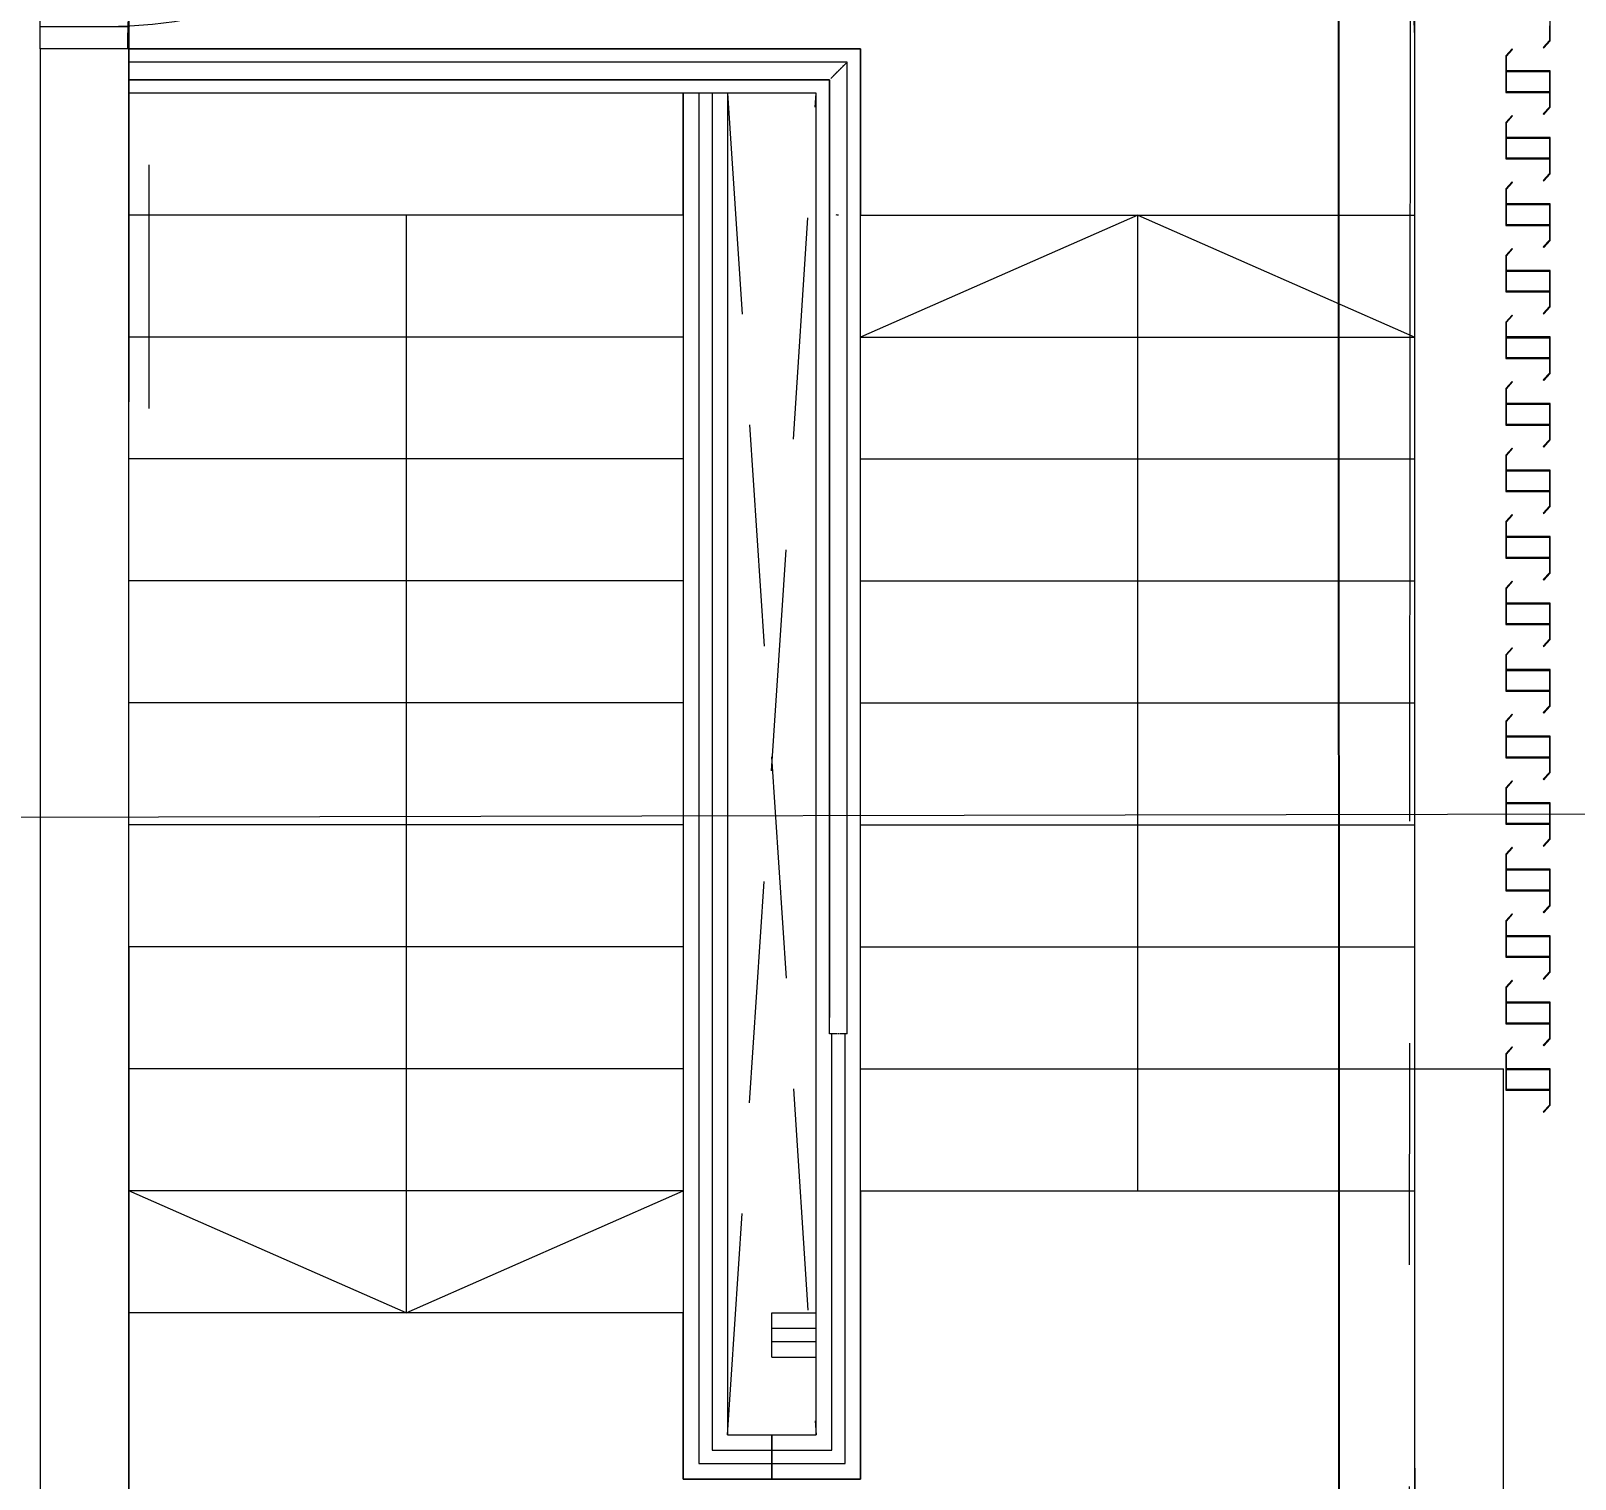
# Model space of a CAD drawing. Header units: millimetres. Extents: x -47219 to 440296, y -79832 to 7189.
# Drawn here: x 53303 to 56785, y -19075 to -15810 of the extents above; entities that cross this region are included whole.
import ezdxf

# ---------------------------------------------------------------- set-up
doc = ezdxf.new("R2010")
doc.units = ezdxf.units.MM
for name, pattern in [('BLK_2 - 3RD STOREY  LOWER ROOF PLAN-archi clean_25 SEPT 2024$0$IDA - Grid Line', [3500, 2000, -500, 500, -500]), ('BLK_2 - 3RD STOREY  LOWER ROOF PLAN-archi clean_25 SEPT 2024$0$IDA - Hidden 2-1', [750, 500, -250]), ('BLK_2 - 3RD STOREY  LOWER ROOF PLAN-archi clean_25 SEPT 2024$0$IDA_Stair Clear', [675, 400, -137.5, 0, -137.5])]:
    doc.linetypes.add(name, pattern=pattern)
doc.layers.get('Defpoints').update_dxf_attribs({"color": 8, "lineweight": 9})
for name, color, linetype, lineweight in [('BLK_2 - 3RD STOREY  LOWER ROOF PLAN-archi clean_25 SEPT 2024$0$A-_DETA----_ED-2', 8, 'BLK_2 - 3RD STOREY  LOWER ROOF PLAN-archi clean_25 SEPT 2024$0$IDA_Stair Clear', 9), ('BLK_2 - 3RD STOREY  LOWER ROOF PLAN-archi clean_25 SEPT 2024$0$A-_DETA----_ED-3', 8, 'BLK_2 - 3RD STOREY  LOWER ROOF PLAN-archi clean_25 SEPT 2024$0$IDA - Hidden 2-1', 9), ('BLK_2 - 3RD STOREY  LOWER ROOF PLAN-archi clean_25 SEPT 2024$0$A-_DOOR----_E-1', 8, 'Continuous', 9), ('BLK_2 - 3RD STOREY  LOWER ROOF PLAN-archi clean_25 SEPT 2024$0$A-_GENM----_M', 8, 'Continuous', 9), ('BLK_2 - 3RD STOREY  LOWER ROOF PLAN-archi clean_25 SEPT 2024$0$A-_HANR----_E3', 8, 'Continuous', 9), ('BLK_2 - 3RD STOREY  LOWER ROOF PLAN-archi clean_25 SEPT 2024$0$A-_HANR----_E6', 8, 'Continuous', 9), ('BLK_2 - 3RD STOREY  LOWER ROOF PLAN-archi clean_25 SEPT 2024$0$A-_WALL----_E', 8, 'Continuous', 9), ('BLK_2 - 3RD STOREY  LOWER ROOF PLAN-archi clean_25 SEPT 2024$0$S-_ANOTGRID_E-1', 8, 'BLK_2 - 3RD STOREY  LOWER ROOF PLAN-archi clean_25 SEPT 2024$0$IDA - Grid Line', 9), ('M-_SPRKPIEX_E-', 1, 'Continuous', 30)]:
    doc.layers.add(name, color=color, linetype=linetype, lineweight=lineweight)
for name, color, linetype in [('DIM', 8, 'Continuous'), ('M-_DRYRISER_E-', 6, 'Continuous'), ('ZONE NUMBER', 154, 'Continuous')]:
    doc.layers.add(name, color=color, linetype=linetype)
doc.styles.get("Standard").update_dxf_attribs({"font": 'arial.ttf'})
doc.dimstyles.new('DIM 150', dxfattribs={"dimscale": 1500, "dimtxt": 0.18, "dimasz": 0.18, "dimexe": 0.18, "dimexo": 0.0625, "dimgap": 0.09, "dimtad": 0, "dimtih": 1, "dimtoh": 1, "dimdec": 0, "dimzin": 0, "dimdsep": 46, "dimtxsty": 'Standard', "dimblk": 'OBLIQUE', "dimcen": 0.09, "dimadec": 0, "dimazin": 0, "dimtfac": 1, "dimtdec": 0, "dimtofl": 0, "dimtmove": 0, "dimatfit": 3, "dimfxl": 1, "dimtolj": 1, "dimtzin": 0, "dimarcsym": 0})
doc.dimstyles.new('DIM 200', dxfattribs={"dimscale": 2000, "dimtxt": 0.18, "dimasz": 0.18, "dimexe": 0.18, "dimexo": 0.0625, "dimgap": 0.09, "dimtad": 0, "dimtih": 1, "dimtoh": 1, "dimdec": 0, "dimzin": 0, "dimdsep": 46, "dimtxsty": 'Standard', "dimblk": 'OBLIQUE', "dimcen": 0.09, "dimadec": 0, "dimazin": 0, "dimtfac": 1, "dimtdec": 0, "dimtofl": 0, "dimtmove": 0, "dimatfit": 3, "dimfxl": 1, "dimtolj": 1, "dimtzin": 0, "dimarcsym": 0})

# ---------------------------------------------------------------- blocks, each defined once
blk = doc.blocks.new('_Oblique')
at = {"color": 0, "linetype": 'ByBlock', "lineweight": -2}
blk.add_line((-0.5, -0.5), (0.5, 0.5), dxfattribs=at)
blk = doc.blocks.new('*D125')
at = {"layer": 'Defpoints', "color": 0, "transparency": 16777216}
for p in [(61981.9, -17604.2), (63149.7, -17604.2), (56324, -22134.7)]:
    blk.add_point(p, dxfattribs=at)
at = {"layer": 'DIM', "color": 0, "lineweight": -2, "transparency": 16777216}
for p, q in [((63056, -17604.2), (61711.9, -17604.2)), ((61981.9, -17604.2), (61981.9, -19596.5)), ((61981.9, -22134.7), (61981.9, -20142.4)), ((56417.8, -22134.7), (62251.9, -22134.7))]:
    blk.add_line(p, q, dxfattribs=at)
at = {"layer": 'DIM', "color": 0, "lineweight": -2, "transparency": 16777216, "xscale": 270, "yscale": 270, "zscale": 270}
for p, rotation in [((61981.9, -17604.2), 90), ((61981.9, -22134.7), 270)]:
    blk.add_blockref('_Oblique', p, dxfattribs=dict(at, rotation=rotation))
at = {"layer": 'DIM', "color": 0, "transparency": 16777216, "insert": (61981.9, -19869.4), "char_height": 270, "attachment_point": 5}
blk.add_mtext('\\A1;4530', dxfattribs=at)
blk = doc.blocks.new('BLK_2 - 3RD STOREY  LOWER ROOF PLAN-archi clean_25 SEPT 2024$0$IDA - F - Single - Swing - VP - 1100L X 2200H - B2-FMD01 - 1HR-3675333-BLK 2 LOWER ROOF PLAN')
at = {"layer": 'BLK_2 - 3RD STOREY  LOWER ROOF PLAN-archi clean_25 SEPT 2024$0$A-_DOOR----_E-1'}
for p, q in [((-550, 100), (-500, 100)), ((-550, -100), (-550, 100)), ((-500, 100), (-500, -100)), ((500, 100), (550, 100)), ((500, -100), (500, 100)), ((550, 100), (550, -100)), ((450, -50.8), (500, -50.8)), ((450, -1050.8), (450, -50.8)), ((500, -50.8), (500, -1050.8)), ((-500, -100), (-550, -100)), ((550, -100), (500, -100)), ((450, -750.8), (500, -750.8)), ((450, -775.8), (500, -775.8)), ((475, -875.8), (475, -775.8)), ((450, -875.8), (500, -875.8)), ((450, -900.8), (500, -900.8)), ((500, -1050.8), (450, -1050.8))]:
    blk.add_line(p, q, dxfattribs=at)
blk.add_arc((500, -50.8), 1000, 180, 270, dxfattribs=at)
blk = doc.blocks.new('BLK_2 - 3RD STOREY  LOWER ROOF PLAN-archi clean_25 SEPT 2024$0$Railing - Railing-3066434-BLK 2 LOWER ROOF PLAN')
at = {"layer": 'BLK_2 - 3RD STOREY  LOWER ROOF PLAN-archi clean_25 SEPT 2024$0$A-_HANR----_E3'}
for p, q in [((12820.7, -15849.7), (12420.7, -15849.7)), ((12820.7, -16224.7), (12820.7, -15849.7)), ((12420.7, -15949.7), (12420.7, -18699.7)), ((12455.7, -15949.7), (12455.7, -18699.7)), ((12455.7, -15949.7), (12455.7, -18699.7)), ((12485.7, -15949.7), (12485.7, -18699.7)), ((12485.7, -15949.7), (12485.7, -18699.7)), ((12520.7, -15949.7), (12520.7, -18699.7)), ((12718.2, -15949.7), (12520.7, -15949.7)), ((12720.7, -16224.7), (12720.7, -15949.7)), ((12720.7, -18699.7), (12720.7, -16224.7)), ((12820.7, -18699.7), (12820.7, -16224.7)), ((12420.7, -18699.7), (12420.7, -19074.7)), ((12455.7, -18699.7), (12455.7, -19039.7)), ((12455.7, -18699.7), (12455.7, -19039.7)), ((12485.7, -18699.7), (12485.7, -19009.7)), ((12485.7, -18699.7), (12485.7, -19009.7)), ((12520.7, -18699.7), (12520.7, -18974.7)), ((12620.7, -18699.7), (12720.7, -18699.7)), ((12620.7, -18799.7), (12620.7, -18699.7)), ((12820.7, -18799.7), (12820.7, -18699.7)), ((12620.7, -18734.7), (12718.2, -18734.7)), ((12620.7, -18764.7), (12620.7, -18734.7)), ((12620.7, -18734.7), (12718.2, -18734.7)), ((12620.7, -18764.7), (12620.7, -18734.7)), ((12620.7, -18764.7), (12718.2, -18764.7)), ((12620.7, -18764.7), (12718.2, -18764.7)), ((12620.7, -18799.7), (12718.2, -18799.7)), ((12520.7, -18974.7), (12620.7, -18974.7)), ((12620.7, -18974.7), (12620.7, -19074.7)), ((12485.7, -19009.7), (12620.7, -19009.7)), ((12485.7, -19009.7), (12620.7, -19009.7)), ((12620.7, -19009.7), (12620.7, -19039.7)), ((12620.7, -19009.7), (12620.7, -19039.7)), ((12455.7, -19039.7), (12620.7, -19039.7)), ((12455.7, -19039.7), (12620.7, -19039.7)), ((12420.7, -19074.7), (12620.7, -19074.7))]:
    blk.add_line(p, q, dxfattribs=at)
blk = doc.blocks.new('BLK_2 - 3RD STOREY  LOWER ROOF PLAN-archi clean_25 SEPT 2024$0$Railing - Railing-3066436-BLK 2 LOWER ROOF PLAN')
at = {"layer": 'BLK_2 - 3RD STOREY  LOWER ROOF PLAN-archi clean_25 SEPT 2024$0$A-_HANR----_E3'}
for p, q in [((11170.7, -15949.7), (11170.7, -15849.7)), ((12820.7, -15849.7), (11170.7, -15849.7)), ((12820.7, -16224.7), (12820.7, -15849.7)), ((11170.7, -15914.7), (11170.7, -15884.7)), ((11170.7, -15914.7), (11170.7, -15884.7)), ((12720.7, -15949.7), (11170.7, -15949.7)), ((12720.7, -16224.7), (12720.7, -15949.7)), ((12720.7, -18699.7), (12720.7, -16224.7)), ((12820.7, -18699.7), (12820.7, -16224.7)), ((12755.7, -18699.7), (12755.7, -18070.6)), ((12755.7, -18699.7), (12755.7, -18070.6)), ((12785.7, -18699.7), (12785.7, -18070.6)), ((12785.7, -18699.7), (12785.7, -18070.6)), ((12720.7, -18974.7), (12720.7, -18699.7)), ((12755.7, -19009.7), (12755.7, -18699.7)), ((12755.7, -19009.7), (12755.7, -18699.7)), ((12785.7, -19039.7), (12785.7, -18699.7)), ((12785.7, -19039.7), (12785.7, -18699.7)), ((12820.7, -19074.7), (12820.7, -18699.7)), ((12620.7, -18974.7), (12720.7, -18974.7)), ((12620.7, -19074.7), (12620.7, -18974.7)), ((12620.7, -19009.7), (12755.7, -19009.7)), ((12620.7, -19039.7), (12620.7, -19009.7)), ((12620.7, -19009.7), (12755.7, -19009.7)), ((12620.7, -19039.7), (12620.7, -19009.7)), ((12620.7, -19039.7), (12785.7, -19039.7)), ((12620.7, -19039.7), (12785.7, -19039.7)), ((12620.7, -19074.7), (12820.7, -19074.7))]:
    blk.add_line(p, q, dxfattribs=at)
blk = doc.blocks.new('BLK_2 - 3RD STOREY  LOWER ROOF PLAN-archi clean_25 SEPT 2024$0$Top Rail Type - Top Rail_Internal_-3066437-BLK 2 LOWER ROOF PLAN')
at = {"layer": 'BLK_2 - 3RD STOREY  LOWER ROOF PLAN-archi clean_25 SEPT 2024$0$A-_HANR----_E6'}
for p, q in [((12790.7, -15879.7), (11170.7, -15879.7)), ((11170.7, -15882.3), (11170.7, -15917)), ((11170.7, -15917), (11170.7, -15882.3)), ((12790.7, -16218.8), (12790.7, -15879.7)), ((11170.7, -15919.7), (12750.7, -15919.7)), ((12750.7, -15919.7), (12750.7, -16218.8)), ((12750.7, -16218.8), (12750.7, -18033.8)), ((12790.7, -18033.8), (12790.7, -16218.8)), ((12772.8, -18070.9), (12768.6, -18070.9))]:
    blk.add_line(p, q, dxfattribs=at)
for points in [[(12788, -15882.3), (12787.6, -15882.8), (12786.9, -15883.5), (12785.8, -15884.6), (12784.6, -15885.8), (12782.9, -15887.5), (12781.1, -15889.3), (12779.6, -15890.8), (12778.4, -15892), (12777.1, -15893.2), (12775.9, -15894.5), (12774.6, -15895.7), (12773.3, -15897), (12772, -15898.4), (12770.7, -15899.7), (12769.4, -15901), (12768.1, -15902.3), (12766.8, -15903.6), (12765.5, -15904.8), (12764.3, -15906.1), (12763.1, -15907.3), (12761.9, -15908.5), (12760.7, -15909.7), (12759.6, -15910.8), (12758.2, -15912.2), (12756.9, -15913.5), (12755.7, -15914.7), (12754.6, -15915.8), (12753.8, -15916.5), (12753.4, -15917)], [(12753.4, -15917), (12753.8, -15916.5), (12754.6, -15915.8), (12755.7, -15914.7), (12756.9, -15913.5), (12758.5, -15911.9), (12760.3, -15910), (12761.9, -15908.5), (12763.1, -15907.3), (12764.3, -15906.1), (12765.5, -15904.8), (12766.8, -15903.6), (12768.1, -15902.3), (12769.4, -15901), (12770.7, -15899.7), (12772, -15898.4), (12773.3, -15897), (12774.6, -15895.7), (12775.9, -15894.5), (12777.1, -15893.2), (12778.4, -15892), (12779.6, -15890.8), (12780.7, -15889.7), (12781.8, -15888.5), (12783.2, -15887.1), (12784.6, -15885.8), (12785.8, -15884.6), (12786.9, -15883.5), (12787.6, -15882.8), (12788, -15882.3)]]:
    blk.add_open_spline(points, degree=3, knots=[0.1666667, 0.1666667, 0.1666667, 0.1666667, 0.2083333, 0.2291667, 0.25, 0.2916667, 0.3333333, 0.3541667, 0.375, 0.3958333, 0.4166667, 0.4375, 0.4583333, 0.4791667, 0.5, 0.5208333, 0.5416667, 0.5625, 0.5833333, 0.6041667, 0.625, 0.6458333, 0.6666667, 0.6875, 0.7083333, 0.75, 0.7708333, 0.7916667, 0.8333333, 0.8333333, 0.8333333, 0.8333333], dxfattribs=at)
blk.add_open_spline([(12770.7, -16224.7), (12769, -16224.7), (12767.2, -16224.6), (12765.5, -16224.5)], degree=3, dxfattribs=at)
blk = doc.blocks.new('BLK_2 - 3RD STOREY  LOWER ROOF PLAN-archi clean_25 SEPT 2024$0$Top Rail Type - Top Rail_Internal_-V75-BLK 2 LOWER ROOF PLAN')
at = {"layer": 'BLK_2 - 3RD STOREY  LOWER ROOF PLAN-archi clean_25 SEPT 2024$0$A-_HANR----_E6'}
for p, q in [((11170.7, -15919.7), (11170.7, -15879.7)), ((12790.7, -15879.7), (11170.7, -15879.7)), ((12790.7, -16224.7), (12790.7, -15879.7)), ((12750.7, -15919.7), (11170.7, -15919.7)), ((12750.7, -16224.7), (12750.7, -15919.7)), ((12750.7, -18071.1), (12750.7, -16224.7)), ((12790.7, -18071.1), (12790.7, -16224.7)), ((12767.5, -18070.6), (12750.7, -18070.6)), ((12790.7, -18070.6), (12773.9, -18070.6))]:
    blk.add_line(p, q, dxfattribs=at)
blk = doc.blocks.new('BLK_2 - 3RD STOREY  LOWER ROOF PLAN-archi clean_25 SEPT 2024$0$IDA - Stair Turning Space - 1250-3086081-BLK 2 LOWER ROOF PLAN')
at = {"layer": 'BLK_2 - 3RD STOREY  LOWER ROOF PLAN-archi clean_25 SEPT 2024$0$A-_DETA----_ED-2'}
blk.add_arc((0, 0), 1250, 180, 270, dxfattribs=at)
blk = doc.blocks.new('BLK_2 - 3RD STOREY  LOWER ROOF PLAN-archi clean_25 SEPT 2024$0$IDA - 2D Void - Line Type_IDA - Hidden 2-1-3117053-BLK 2 LOWER ROOF PLAN')
at = {"layer": 'BLK_2 - 3RD STOREY  LOWER ROOF PLAN-archi clean_25 SEPT 2024$0$A-_DETA----_ED-3'}
for p, q in [((3025.2, 200), (0, 0)), ((0, 200), (3025.2, 0))]:
    blk.add_line(p, q, dxfattribs=at)
blk = doc.blocks.new('BLK_2 - 3RD STOREY  LOWER ROOF PLAN-archi clean_25 SEPT 2024$0$trellis family - trellis family-4726013-BLK2 - 2ND STOREY WALL SETTING OUT')
at = {"layer": 'BLK_2 - 3RD STOREY  LOWER ROOF PLAN-archi clean_25 SEPT 2024$0$A-_GENM----_M'}
for p, q in [((100, 2418.3), (100, 2500.5)), ((98.5, 2452), (98.5, 2418.9)), ((98.5, 2418.9), (84.5, 2403.5)), ((84.5, 2403.5), (85.6, 2402.4)), ((84.5, 2403.5), (84.5, 2403.5)), ((85.6, 2402.4), (100, 2418.3)), ((98.5, 2418.9), (98.5, 2418.9)), ((100, 2418.3), (100, 2418.3)), ((14.4, 2400), (0, 2384.2)), ((0, 2384.2), (0, 2302)), ((0, 2384.2), (0, 2384.2)), ((1.5, 2383.6), (15.4, 2399)), ((1.5, 2350.5), (1.5, 2383.6)), ((1.5, 2383.6), (1.5, 2383.6)), ((15.4, 2399), (14.4, 2400)), ((14.4, 2400), (14.4, 2400)), ((15.4, 2399), (15.4, 2399)), ((85.6, 2402.4), (85.6, 2402.4)), ((100, 2350.5), (1.5, 2350.5)), ((1.5, 2350.5), (1.5, 2350.5)), ((1.5, 2348.9), (98.5, 2348.9)), ((1.5, 2303.5), (1.5, 2348.9)), ((1.5, 2348.9), (1.5, 2348.9)), ((98.5, 2348.9), (98.5, 2303.5)), ((98.5, 2348.9), (98.5, 2348.9)), ((100, 2268.3), (100, 2350.5)), ((100, 2350.5), (100, 2350.5)), ((0, 2302), (98.5, 2302)), ((0, 2302), (0, 2302)), ((98.5, 2303.5), (1.5, 2303.5)), ((1.5, 2303.5), (1.5, 2303.5)), ((98.5, 2303.5), (98.5, 2303.5)), ((98.5, 2302), (98.5, 2268.9)), ((98.5, 2302), (98.5, 2302)), ((98.5, 2268.9), (84.5, 2253.5)), ((85.6, 2252.4), (100, 2268.3)), ((98.5, 2268.9), (98.5, 2268.9)), ((100, 2268.3), (100, 2268.3)), ((14.4, 2250), (0, 2234.2)), ((0, 2234.2), (0, 2152)), ((0, 2234.2), (0, 2234.2)), ((1.5, 2233.6), (15.4, 2249)), ((1.5, 2200.5), (1.5, 2233.6)), ((1.5, 2233.6), (1.5, 2233.6)), ((15.4, 2249), (14.4, 2250)), ((14.4, 2250), (14.4, 2250)), ((15.4, 2249), (15.4, 2249)), ((84.5, 2253.5), (85.6, 2252.4)), ((84.5, 2253.5), (84.5, 2253.5)), ((85.6, 2252.4), (85.6, 2252.4)), ((100, 2200.5), (1.5, 2200.5)), ((1.5, 2200.5), (1.5, 2200.5)), ((1.5, 2198.9), (98.5, 2198.9)), ((1.5, 2153.5), (1.5, 2198.9)), ((1.5, 2198.9), (1.5, 2198.9)), ((98.5, 2198.9), (98.5, 2153.5)), ((98.5, 2198.9), (98.5, 2198.9)), ((100, 2118.3), (100, 2200.5)), ((100, 2200.5), (100, 2200.5)), ((0, 2152), (98.5, 2152)), ((0, 2152), (0, 2152)), ((98.5, 2153.5), (1.5, 2153.5)), ((1.5, 2153.5), (1.5, 2153.5)), ((98.5, 2153.5), (98.5, 2153.5)), ((98.5, 2152), (98.5, 2118.9)), ((98.5, 2152), (98.5, 2152)), ((14.4, 2100), (0, 2084.2)), ((1.5, 2083.6), (15.4, 2099)), ((15.4, 2099), (14.4, 2100)), ((14.4, 2100), (14.4, 2100)), ((15.4, 2099), (15.4, 2099)), ((98.5, 2118.9), (84.5, 2103.5)), ((84.5, 2103.5), (85.6, 2102.4)), ((84.5, 2103.5), (84.5, 2103.5)), ((85.6, 2102.4), (100, 2118.3)), ((85.6, 2102.4), (85.6, 2102.4)), ((98.5, 2118.9), (98.5, 2118.9)), ((100, 2118.3), (100, 2118.3)), ((0, 2084.2), (0, 2002)), ((0, 2084.2), (0, 2084.2)), ((1.5, 2050.5), (1.5, 2083.6)), ((1.5, 2083.6), (1.5, 2083.6)), ((100, 2050.5), (1.5, 2050.5)), ((1.5, 2050.5), (1.5, 2050.5)), ((1.5, 2048.9), (98.5, 2048.9)), ((1.5, 2003.5), (1.5, 2048.9)), ((1.5, 2048.9), (1.5, 2048.9)), ((98.5, 2048.9), (98.5, 2003.5)), ((98.5, 2048.9), (98.5, 2048.9)), ((100, 1968.3), (100, 2050.5)), ((100, 2050.5), (100, 2050.5)), ((0, 2002), (98.5, 2002)), ((0, 2002), (0, 2002)), ((98.5, 2003.5), (1.5, 2003.5)), ((1.5, 2003.5), (1.5, 2003.5)), ((98.5, 2003.5), (98.5, 2003.5)), ((98.5, 2002), (98.5, 1968.9)), ((98.5, 2002), (98.5, 2002)), ((98.5, 1968.9), (84.5, 1953.5)), ((84.5, 1953.5), (85.6, 1952.4)), ((84.5, 1953.5), (84.5, 1953.5)), ((85.6, 1952.4), (100, 1968.3)), ((85.6, 1952.4), (85.6, 1952.4)), ((98.5, 1968.9), (98.5, 1968.9)), ((100, 1968.3), (100, 1968.3)), ((14.4, 1950), (0, 1934.2)), ((0, 1934.2), (0, 1852)), ((0, 1934.2), (0, 1934.2)), ((1.5, 1933.6), (15.4, 1949)), ((1.5, 1900.5), (1.5, 1933.6)), ((1.5, 1933.6), (1.5, 1933.6)), ((15.4, 1949), (14.4, 1950)), ((14.4, 1950), (14.4, 1950)), ((15.4, 1949), (15.4, 1949)), ((100, 1900.5), (1.5, 1900.5)), ((1.5, 1900.5), (1.5, 1900.5)), ((1.5, 1898.9), (98.5, 1898.9)), ((1.5, 1853.5), (1.5, 1898.9)), ((1.5, 1898.9), (1.5, 1898.9)), ((98.5, 1898.9), (98.5, 1853.5)), ((98.5, 1898.9), (98.5, 1898.9)), ((100, 1818.3), (100, 1900.5)), ((100, 1900.5), (100, 1900.5)), ((0, 1852), (98.5, 1852)), ((0, 1852), (0, 1852)), ((98.5, 1853.5), (1.5, 1853.5)), ((1.5, 1853.5), (1.5, 1853.5)), ((98.5, 1853.5), (98.5, 1853.5)), ((98.5, 1852), (98.5, 1818.9)), ((98.5, 1852), (98.5, 1852)), ((98.5, 1818.9), (84.5, 1803.5)), ((85.6, 1802.4), (100, 1818.3)), ((98.5, 1818.9), (98.5, 1818.9)), ((100, 1818.3), (100, 1818.3)), ((14.4, 1800), (0, 1784.2)), ((0, 1784.2), (0, 1702)), ((0, 1784.2), (0, 1784.2)), ((1.5, 1783.6), (15.4, 1799)), ((1.5, 1750.5), (1.5, 1783.6)), ((1.5, 1783.6), (1.5, 1783.6)), ((15.4, 1799), (14.4, 1800)), ((14.4, 1800), (14.4, 1800)), ((15.4, 1799), (15.4, 1799)), ((84.5, 1803.5), (85.6, 1802.4)), ((84.5, 1803.5), (84.5, 1803.5)), ((85.6, 1802.4), (85.6, 1802.4)), ((100, 1750.5), (1.5, 1750.5)), ((1.5, 1750.5), (1.5, 1750.5)), ((1.5, 1748.9), (98.5, 1748.9)), ((1.5, 1703.5), (1.5, 1748.9)), ((1.5, 1748.9), (1.5, 1748.9)), ((98.5, 1748.9), (98.5, 1703.5)), ((98.5, 1748.9), (98.5, 1748.9)), ((100, 1668.3), (100, 1750.5)), ((100, 1750.5), (100, 1750.5)), ((0, 1702), (98.5, 1702)), ((0, 1702), (0, 1702)), ((98.5, 1703.5), (1.5, 1703.5)), ((1.5, 1703.5), (1.5, 1703.5)), ((98.5, 1703.5), (98.5, 1703.5)), ((98.5, 1702), (98.5, 1668.9)), ((98.5, 1702), (98.5, 1702)), ((14.4, 1650), (0, 1634.2)), ((1.5, 1633.6), (15.4, 1649)), ((15.4, 1649), (14.4, 1650)), ((14.4, 1650), (14.4, 1650)), ((15.4, 1649), (15.4, 1649)), ((98.5, 1668.9), (84.5, 1653.5)), ((84.5, 1653.5), (85.6, 1652.4)), ((84.5, 1653.5), (84.5, 1653.5)), ((85.6, 1652.4), (100, 1668.3)), ((85.6, 1652.4), (85.6, 1652.4)), ((98.5, 1668.9), (98.5, 1668.9)), ((100, 1668.3), (100, 1668.3)), ((0, 1634.2), (0, 1552)), ((0, 1634.2), (0, 1634.2)), ((1.5, 1600.5), (1.5, 1633.6)), ((1.5, 1633.6), (1.5, 1633.6)), ((100, 1600.5), (1.5, 1600.5)), ((1.5, 1600.5), (1.5, 1600.5)), ((1.5, 1598.9), (98.5, 1598.9)), ((1.5, 1553.5), (1.5, 1598.9)), ((1.5, 1598.9), (1.5, 1598.9)), ((98.5, 1598.9), (98.5, 1553.5)), ((98.5, 1598.9), (98.5, 1598.9)), ((100, 1518.3), (100, 1600.5)), ((100, 1600.5), (100, 1600.5)), ((0, 1552), (98.5, 1552)), ((0, 1552), (0, 1552)), ((98.5, 1553.5), (1.5, 1553.5)), ((1.5, 1553.5), (1.5, 1553.5)), ((98.5, 1553.5), (98.5, 1553.5)), ((98.5, 1552), (98.5, 1518.9)), ((98.5, 1552), (98.5, 1552)), ((14.4, 1500), (0, 1484.2)), ((1.5, 1483.6), (15.4, 1499)), ((15.4, 1499), (14.4, 1500)), ((14.4, 1500), (14.4, 1500)), ((15.4, 1499), (15.4, 1499)), ((98.5, 1518.9), (84.5, 1503.5)), ((84.5, 1503.5), (85.6, 1502.4)), ((84.5, 1503.5), (84.5, 1503.5)), ((85.6, 1502.4), (100, 1518.3)), ((85.6, 1502.4), (85.6, 1502.4)), ((98.5, 1518.9), (98.5, 1518.9)), ((100, 1518.3), (100, 1518.3)), ((0, 1484.2), (0, 1402)), ((0, 1484.2), (0, 1484.2)), ((1.5, 1450.5), (1.5, 1483.6)), ((1.5, 1483.6), (1.5, 1483.6)), ((100, 1450.5), (1.5, 1450.5)), ((1.5, 1450.5), (1.5, 1450.5)), ((1.5, 1448.9), (98.5, 1448.9)), ((1.5, 1403.5), (1.5, 1448.9)), ((1.5, 1448.9), (1.5, 1448.9)), ((98.5, 1448.9), (98.5, 1403.5)), ((98.5, 1448.9), (98.5, 1448.9)), ((100, 1368.3), (100, 1450.5)), ((100, 1450.5), (100, 1450.5)), ((0, 1402), (98.5, 1402)), ((0, 1402), (0, 1402)), ((98.5, 1403.5), (1.5, 1403.5)), ((1.5, 1403.5), (1.5, 1403.5)), ((98.5, 1403.5), (98.5, 1403.5)), ((98.5, 1402), (98.5, 1368.9)), ((98.5, 1402), (98.5, 1402)), ((98.5, 1368.9), (84.5, 1353.5)), ((85.6, 1352.4), (100, 1368.3)), ((98.5, 1368.9), (98.5, 1368.9)), ((100, 1368.3), (100, 1368.3)), ((14.4, 1350), (0, 1334.2)), ((0, 1334.2), (0, 1252)), ((0, 1334.2), (0, 1334.2)), ((1.5, 1333.6), (15.4, 1349)), ((1.5, 1300.5), (1.5, 1333.6)), ((1.5, 1333.6), (1.5, 1333.6)), ((15.4, 1349), (14.4, 1350)), ((14.4, 1350), (14.4, 1350)), ((15.4, 1349), (15.4, 1349)), ((84.5, 1353.5), (85.6, 1352.4)), ((84.5, 1353.5), (84.5, 1353.5)), ((85.6, 1352.4), (85.6, 1352.4)), ((100, 1300.5), (1.5, 1300.5)), ((1.5, 1300.5), (1.5, 1300.5)), ((1.5, 1298.9), (98.5, 1298.9)), ((1.5, 1253.5), (1.5, 1298.9)), ((1.5, 1298.9), (1.5, 1298.9)), ((98.5, 1298.9), (98.5, 1253.5)), ((98.5, 1298.9), (98.5, 1298.9)), ((100, 1218.3), (100, 1300.5)), ((100, 1300.5), (100, 1300.5)), ((0, 1252), (98.5, 1252)), ((0, 1252), (0, 1252)), ((98.5, 1253.5), (1.5, 1253.5)), ((1.5, 1253.5), (1.5, 1253.5)), ((98.5, 1218.9), (84.5, 1203.5)), ((98.5, 1253.5), (98.5, 1253.5)), ((98.5, 1252), (98.5, 1218.9)), ((98.5, 1252), (98.5, 1252)), ((98.5, 1218.9), (98.5, 1218.9)), ((14.4, 1200), (0, 1184.2)), ((0, 1184.2), (0, 1102)), ((0, 1184.2), (0, 1184.2)), ((1.5, 1183.6), (15.4, 1199)), ((15.4, 1199), (14.4, 1200)), ((14.4, 1200), (14.4, 1200)), ((15.4, 1199), (15.4, 1199)), ((84.5, 1203.5), (85.6, 1202.4)), ((84.5, 1203.5), (84.5, 1203.5)), ((85.6, 1202.4), (100, 1218.3)), ((85.6, 1202.4), (85.6, 1202.4)), ((100, 1218.3), (100, 1218.3)), ((1.5, 1150.5), (1.5, 1183.6)), ((1.5, 1183.6), (1.5, 1183.6)), ((100, 1150.5), (1.5, 1150.5)), ((1.5, 1150.5), (1.5, 1150.5)), ((100, 1068.3), (100, 1150.5)), ((100, 1150.5), (100, 1150.5)), ((1.5, 1148.9), (98.5, 1148.9)), ((1.5, 1103.5), (1.5, 1148.9)), ((1.5, 1148.9), (1.5, 1148.9)), ((98.5, 1148.9), (98.5, 1103.5)), ((98.5, 1148.9), (98.5, 1148.9)), ((0, 1102), (98.5, 1102)), ((0, 1102), (0, 1102)), ((98.5, 1103.5), (1.5, 1103.5)), ((1.5, 1103.5), (1.5, 1103.5)), ((98.5, 1103.5), (98.5, 1103.5)), ((98.5, 1102), (98.5, 1068.9)), ((98.5, 1102), (98.5, 1102)), ((14.4, 1050), (0, 1034.2)), ((1.5, 1033.6), (15.4, 1049)), ((15.4, 1049), (14.4, 1050)), ((14.4, 1050), (14.4, 1050)), ((15.4, 1049), (15.4, 1049)), ((98.5, 1068.9), (84.5, 1053.5)), ((84.5, 1053.5), (85.6, 1052.4)), ((84.5, 1053.5), (84.5, 1053.5)), ((85.6, 1052.4), (100, 1068.3)), ((85.6, 1052.4), (85.6, 1052.4)), ((98.5, 1068.9), (98.5, 1068.9)), ((100, 1068.3), (100, 1068.3)), ((0, 1034.2), (0, 952)), ((0, 1034.2), (0, 1034.2)), ((1.5, 1000.5), (1.5, 1033.6)), ((1.5, 1033.6), (1.5, 1033.6)), ((100, 1000.5), (1.5, 1000.5)), ((1.5, 1000.5), (1.5, 1000.5)), ((1.5, 998.9), (98.5, 998.9)), ((1.5, 953.5), (1.5, 998.9)), ((1.5, 998.9), (1.5, 998.9)), ((98.5, 998.9), (98.5, 953.5)), ((98.5, 998.9), (98.5, 998.9)), ((100, 918.3), (100, 1000.5)), ((100, 1000.5), (100, 1000.5)), ((0, 952), (98.5, 952)), ((0, 952), (0, 952)), ((98.5, 953.5), (1.5, 953.5)), ((1.5, 953.5), (1.5, 953.5)), ((98.5, 953.5), (98.5, 953.5)), ((98.5, 952), (98.5, 918.9)), ((98.5, 952), (98.5, 952)), ((98.5, 918.9), (84.5, 903.5)), ((85.6, 902.4), (100, 918.3)), ((98.5, 918.9), (98.5, 918.9)), ((100, 918.3), (100, 918.3)), ((14.4, 900), (0, 884.2)), ((0, 884.2), (0, 802)), ((0, 884.2), (0, 884.2)), ((1.5, 883.6), (15.4, 899)), ((1.5, 850.5), (1.5, 883.6)), ((1.5, 883.6), (1.5, 883.6)), ((15.4, 899), (14.4, 900)), ((14.4, 900), (14.4, 900)), ((15.4, 899), (15.4, 899)), ((84.5, 903.5), (85.6, 902.4)), ((84.5, 903.5), (84.5, 903.5)), ((85.6, 902.4), (85.6, 902.4)), ((100, 850.5), (1.5, 850.5)), ((1.5, 850.5), (1.5, 850.5)), ((1.5, 848.9), (98.5, 848.9)), ((1.5, 803.5), (1.5, 848.9)), ((1.5, 848.9), (1.5, 848.9)), ((98.5, 848.9), (98.5, 803.5)), ((98.5, 848.9), (98.5, 848.9)), ((100, 768.3), (100, 850.5)), ((100, 850.5), (100, 850.5)), ((0, 802), (98.5, 802)), ((0, 802), (0, 802)), ((98.5, 803.5), (1.5, 803.5)), ((1.5, 803.5), (1.5, 803.5)), ((98.5, 803.5), (98.5, 803.5)), ((98.5, 802), (98.5, 768.9)), ((98.5, 802), (98.5, 802)), ((98.5, 768.9), (84.5, 753.5)), ((85.6, 752.4), (100, 768.3)), ((98.5, 768.9), (98.5, 768.9)), ((100, 768.3), (100, 768.3)), ((14.4, 750), (0, 734.2)), ((0, 734.2), (0, 652)), ((0, 734.2), (0, 734.2)), ((1.5, 733.6), (15.4, 749)), ((1.5, 700.5), (1.5, 733.6)), ((1.5, 733.6), (1.5, 733.6)), ((15.4, 749), (14.4, 750)), ((14.4, 750), (14.4, 750)), ((15.4, 749), (15.4, 749)), ((84.5, 753.5), (85.6, 752.4)), ((84.5, 753.5), (84.5, 753.5)), ((85.6, 752.4), (85.6, 752.4)), ((100, 700.5), (1.5, 700.5)), ((1.5, 700.5), (1.5, 700.5)), ((1.5, 698.9), (98.5, 698.9)), ((1.5, 653.5), (1.5, 698.9)), ((1.5, 698.9), (1.5, 698.9)), ((98.5, 698.9), (98.5, 653.5)), ((98.5, 698.9), (98.5, 698.9)), ((100, 618.3), (100, 700.5)), ((100, 700.5), (100, 700.5)), ((0, 652), (98.5, 652)), ((0, 652), (0, 652)), ((98.5, 653.5), (1.5, 653.5)), ((1.5, 653.5), (1.5, 653.5)), ((98.5, 653.5), (98.5, 653.5)), ((98.5, 652), (98.5, 618.9)), ((98.5, 652), (98.5, 652)), ((14.4, 600), (0, 584.2)), ((1.5, 583.6), (15.4, 599)), ((15.4, 599), (14.4, 600)), ((14.4, 600), (14.4, 600)), ((15.4, 599), (15.4, 599)), ((98.5, 618.9), (84.5, 603.5)), ((84.5, 603.5), (85.6, 602.4)), ((84.5, 603.5), (84.5, 603.5)), ((85.6, 602.4), (100, 618.3)), ((85.6, 602.4), (85.6, 602.4)), ((98.5, 618.9), (98.5, 618.9)), ((100, 618.3), (100, 618.3)), ((0, 584.2), (0, 502)), ((0, 584.2), (0, 584.2)), ((1.5, 550.5), (1.5, 583.6)), ((1.5, 583.6), (1.5, 583.6)), ((100, 550.5), (1.5, 550.5)), ((1.5, 550.5), (1.5, 550.5)), ((1.5, 548.9), (98.5, 548.9)), ((1.5, 503.5), (1.5, 548.9)), ((1.5, 548.9), (1.5, 548.9)), ((98.5, 548.9), (98.5, 503.5)), ((98.5, 548.9), (98.5, 548.9)), ((100, 468.3), (100, 550.5)), ((100, 550.5), (100, 550.5)), ((0, 502), (98.5, 502)), ((0, 502), (0, 502)), ((98.5, 503.5), (1.5, 503.5)), ((1.5, 503.5), (1.5, 503.5)), ((98.5, 503.5), (98.5, 503.5)), ((98.5, 502), (98.5, 468.9)), ((98.5, 502), (98.5, 502)), ((98.5, 468.9), (84.5, 453.5)), ((84.5, 453.5), (85.6, 452.4)), ((84.5, 453.5), (84.5, 453.5)), ((85.6, 452.4), (100, 468.3)), ((98.5, 468.9), (98.5, 468.9)), ((100, 468.3), (100, 468.3)), ((14.4, 450), (0, 434.2)), ((0, 434.2), (0, 352)), ((0, 434.2), (0, 434.2)), ((1.5, 433.6), (15.4, 449)), ((1.5, 400.5), (1.5, 433.6)), ((1.5, 433.6), (1.5, 433.6)), ((15.4, 449), (14.4, 450)), ((14.4, 450), (14.4, 450)), ((15.4, 449), (15.4, 449)), ((85.6, 452.4), (85.6, 452.4)), ((100, 400.5), (1.5, 400.5)), ((1.5, 400.5), (1.5, 400.5)), ((1.5, 398.9), (98.5, 398.9)), ((1.5, 353.5), (1.5, 398.9)), ((1.5, 398.9), (1.5, 398.9)), ((98.5, 398.9), (98.5, 353.5)), ((98.5, 398.9), (98.5, 398.9)), ((100, 318.3), (100, 400.5)), ((100, 400.5), (100, 400.5)), ((0, 352), (98.5, 352)), ((0, 352), (0, 352)), ((98.5, 353.5), (1.5, 353.5)), ((1.5, 353.5), (1.5, 353.5)), ((98.5, 353.5), (98.5, 353.5)), ((98.5, 352), (98.5, 318.9)), ((98.5, 352), (98.5, 352)), ((98.5, 318.9), (84.5, 303.5)), ((85.6, 302.4), (100, 318.3)), ((98.5, 318.9), (98.5, 318.9)), ((100, 318.3), (100, 318.3)), ((14.4, 300), (0, 284.2)), ((0, 284.2), (0, 202)), ((0, 284.2), (0, 284.2)), ((1.5, 283.6), (15.4, 299)), ((1.5, 250.5), (1.5, 283.6)), ((1.5, 283.6), (1.5, 283.6)), ((15.4, 299), (14.4, 300)), ((14.4, 300), (14.4, 300)), ((15.4, 299), (15.4, 299)), ((84.5, 303.5), (85.6, 302.4)), ((84.5, 303.5), (84.5, 303.5)), ((85.6, 302.4), (85.6, 302.4)), ((100, 250.5), (1.5, 250.5)), ((1.5, 250.5), (1.5, 250.5)), ((1.5, 248.9), (98.5, 248.9)), ((1.5, 203.5), (1.5, 248.9)), ((1.5, 248.9), (1.5, 248.9)), ((98.5, 248.9), (98.5, 203.5)), ((98.5, 248.9), (98.5, 248.9)), ((100, 168.3), (100, 250.5)), ((100, 250.5), (100, 250.5)), ((0, 202), (98.5, 202)), ((0, 202), (0, 202)), ((98.5, 203.5), (1.5, 203.5)), ((1.5, 203.5), (1.5, 203.5)), ((98.5, 203.5), (98.5, 203.5)), ((98.5, 202), (98.5, 168.9)), ((98.5, 202), (98.5, 202)), ((14.4, 150), (0, 134.2)), ((1.5, 133.6), (15.4, 149)), ((15.4, 149), (14.4, 150)), ((14.4, 150), (14.4, 150)), ((15.4, 149), (15.4, 149)), ((98.5, 168.9), (84.5, 153.5)), ((84.5, 153.5), (85.6, 152.4)), ((84.5, 153.5), (84.5, 153.5)), ((85.6, 152.4), (100, 168.3)), ((85.6, 152.4), (85.6, 152.4)), ((98.5, 168.9), (98.5, 168.9)), ((100, 168.3), (100, 168.3)), ((0, 134.2), (0, 52)), ((0, 134.2), (0, 134.2)), ((1.5, 100.5), (1.5, 133.6)), ((1.5, 133.6), (1.5, 133.6)), ((100, 100.5), (1.5, 100.5)), ((1.5, 100.5), (1.5, 100.5)), ((1.5, 98.9), (98.5, 98.9)), ((1.5, 53.5), (1.5, 98.9)), ((1.5, 98.9), (1.5, 98.9)), ((98.5, 98.9), (98.5, 53.5)), ((98.5, 98.9), (98.5, 98.9)), ((100, 18.3), (100, 100.5)), ((100, 100.5), (100, 100.5)), ((0, 52), (98.5, 52)), ((0, 52), (0, 52)), ((98.5, 53.5), (1.5, 53.5)), ((1.5, 53.5), (1.5, 53.5)), ((98.5, 53.5), (98.5, 53.5)), ((98.5, 52), (98.5, 18.9)), ((98.5, 52), (98.5, 52)), ((98.5, 18.9), (84.5, 3.5)), ((84.5, 3.5), (85.6, 2.4)), ((84.5, 3.5), (84.5, 3.5)), ((85.6, 2.4), (100, 18.3)), ((85.6, 2.4), (85.6, 2.4)), ((98.5, 18.9), (98.5, 18.9)), ((100, 18.3), (100, 18.3))]:
    blk.add_line(p, q, dxfattribs=at)
blk = doc.blocks.new('BLK_2 - 3RD STOREY  LOWER ROOF PLAN-archi clean_25 SEPT 2024')
at = {"layer": 'BLK_2 - 3RD STOREY  LOWER ROOF PLAN-archi clean_25 SEPT 2024$0$A-_WALL----_E'}
h = blk.add_hatch(dxfattribs=at)
h.set_pattern_fill('FP_3', color=256, style=0, pattern_type=2)
h.set_pattern_definition([(0, (42341.6, 0), (635, 635), [79.375, -555.625]), (90, (42341.6, 0), (-635, 635), [79.375, -555.625]), (135, (42420.97, 0), (-635.0003, 0), [112.253, -785.772]), (0, (42421, 357.2), (635, 635), [79.375, -555.625]), (45, (42460.66, 317.5), (0, 635.0003), [56.127, -841.899]), (135, (42460.66, 317.5), (-635.0003, 0), [56.127, -841.899]), (0, (42659.1, 515.94), (635, 635), [112.253, -522.747]), (45, (42659.1, 515.94), (0, 635.0003), [79.375, -818.651]), (135, (42771.35, 515.94), (-635.0003, 0), [79.375, -818.651]), (90, (42778.16, 158.75), (-635, 635), [79.375, -555.625]), (45, (42778.16, 158.75), (0, 635.0003), [56.127, -841.899]), (135, (42817.84, 198.44), (-635.0003, 0), [56.127, -841.899]), (0, (42421, 158.75), (635, 635), [39.687, -531.812]), (0, (42897.2, 317.5), (635, 635), [39.687, -531.812]), (90, (42698.8, 396.9), (-635, 635), [39.687, -531.812]), (135, (42778.16, 39.7), (-635.0003, 0), [56.127, -841.899]), (135, (42500.34, 476.25), (-635.0003, 0), [56.127, -841.899]), (45, (42639.25, 208.36), (0, 635.0003), [56.127, -841.899]), (90, (42559.9, 79.4), (-635, 635), [9.922, -625.078]), (90, (42589.64, 347.27), (-635, 635), [9.922, -625.078]), (90, (42887.3, 456.4), (-635, 635), [9.922, -625.078]), (90, (42897.2, 119.06), (-635, 635), [9.922, -625.078])])
h.paths.add_polyline_path([(-74694.8, -64562.4), (-74694.8, -61777.4), (-74894.8, -61777.4), (-74894.8, -64562.4)])
for p, q in [((-77994.8, -58577.4), (-77994.8, -57477.4)), ((-74894.8, -64562.4), (-74894.8, -57477.4)), ((-77794.8, -57577.4), (-77794.8, -58952.4)), ((-77794.8, -58548.3), (-77794.8, -58823.3)), ((-77794.8, -58577.4), (-77994.8, -58577.4)), ((-77994.8, -58577.4), (-77994.8, -64762.4)), ((-77794.8, -58577.4), (-77994.8, -58577.4)), ((-77794.8, -62362.4), (-77794.8, -58577.4)), ((-77794.8, -58577.4), (-76144.8, -58577.4)), ((-76544.8, -58577.4), (-76144.8, -58577.4)), ((-76144.8, -58577.4), (-76144.8, -58952.4)), ((-76144.8, -58577.4), (-76144.8, -58952.4)), ((-76544.8, -58952.4), (-76544.8, -58677.4)), ((-77794.8, -58823.3), (-77794.8, -59098.3)), ((-77750, -58838.9), (-77750, -59113.9)), ((-76544.8, -58952.4), (-77794.8, -58952.4)), ((-77794.8, -58952.4), (-77794.8, -59227.4)), ((-77169.8, -58952.4), (-77169.8, -59227.4)), ((-76544.8, -58952.4), (-76544.8, -59227.4)), ((-76144.8, -58952.4), (-74894.8, -58952.4)), ((-76144.8, -58952.4), (-74894.8, -58952.4)), ((-76144.8, -59227.4), (-76144.8, -58952.4)), ((-76144.8, -59227.4), (-76144.8, -58952.4)), ((-75519.8, -58952.4), (-76144.8, -59227.4)), ((-75519.8, -59227.4), (-75519.8, -58952.4)), ((-75519.8, -58952.4), (-74894.8, -59227.4)), ((-77794.8, -59098.3), (-77794.8, -59373.3)), ((-77750, -59113.9), (-77750, -59388.9)), ((-76544.8, -59227.4), (-77794.8, -59227.4)), ((-77169.8, -59227.4), (-77169.8, -59502.4)), ((-76544.8, -59227.4), (-76544.8, -59502.4)), ((-76144.8, -59502.4), (-76144.8, -59227.4)), ((-76144.8, -59502.4), (-76144.8, -59227.4)), ((-76144.8, -59227.4), (-74894.8, -59227.4)), ((-76144.8, -59227.4), (-74894.8, -59227.4)), ((-75519.8, -59502.4), (-75519.8, -59227.4)), ((-76544.8, -59502.4), (-77794.8, -59502.4)), ((-77169.8, -59502.4), (-77169.8, -59777.4)), ((-76544.8, -59502.4), (-76544.8, -59777.4)), ((-76144.8, -59777.4), (-76144.8, -59502.4)), ((-76144.8, -59777.4), (-76144.8, -59502.4)), ((-76144.8, -59502.4), (-74894.8, -59502.4)), ((-76144.8, -59502.4), (-74894.8, -59502.4)), ((-75519.8, -59777.4), (-75519.8, -59502.4)), ((-76544.8, -59777.4), (-77794.8, -59777.4)), ((-77169.8, -59777.4), (-77169.8, -60052.4)), ((-76544.8, -59777.4), (-76544.8, -60052.4)), ((-76144.8, -60052.4), (-76144.8, -59777.4)), ((-76144.8, -60052.4), (-76144.8, -59777.4)), ((-76144.8, -59777.4), (-74894.8, -59777.4)), ((-76144.8, -59777.4), (-74894.8, -59777.4)), ((-75519.8, -60052.4), (-75519.8, -59777.4)), ((-76544.8, -60052.4), (-77794.8, -60052.4)), ((-77169.8, -60052.4), (-77169.8, -60327.4)), ((-76544.8, -60052.4), (-76544.8, -60327.4)), ((-76144.8, -60327.4), (-76144.8, -60052.4)), ((-76144.8, -60327.4), (-76144.8, -60052.4)), ((-76144.8, -60052.4), (-74894.8, -60052.4)), ((-76144.8, -60052.4), (-74894.8, -60052.4)), ((-75519.8, -60327.4), (-75519.8, -60052.4)), ((-99116.9, -60352.4), (-59522.1, -60272.6)), ((-76544.8, -60327.4), (-77794.8, -60327.4)), ((-77169.8, -60327.4), (-77169.8, -60602.4)), ((-76544.8, -60327.4), (-76544.8, -60602.4)), ((-76144.8, -60602.4), (-76144.8, -60327.4)), ((-76144.8, -60602.4), (-76144.8, -60327.4)), ((-76144.8, -60327.4), (-74894.8, -60327.4)), ((-76144.8, -60327.4), (-74894.8, -60327.4)), ((-75519.8, -60602.4), (-75519.8, -60327.4)), ((-77794.8, -60602.4), (-77794.8, -60877.4)), ((-76544.8, -60602.4), (-77794.8, -60602.4)), ((-77169.8, -60602.4), (-77169.8, -60877.4)), ((-76544.8, -60602.4), (-76544.8, -60877.4)), ((-76144.8, -60877.4), (-76144.8, -60602.4)), ((-76144.8, -60877.4), (-76144.8, -60602.4)), ((-76144.8, -60602.4), (-74894.8, -60602.4)), ((-76144.8, -60602.4), (-74894.8, -60602.4)), ((-75519.8, -60877.4), (-75519.8, -60602.4)), ((-77794.8, -60877.4), (-77794.8, -61152.4)), ((-76544.8, -60877.4), (-77794.8, -60877.4)), ((-77169.8, -60877.4), (-77169.8, -61152.4)), ((-76544.8, -60877.4), (-76544.8, -61152.4)), ((-76144.8, -61152.4), (-76144.8, -60877.4)), ((-76144.8, -61152.4), (-76144.8, -60877.4)), ((-76144.8, -60877.4), (-74894.8, -60877.4)), ((-76144.8, -60877.4), (-74894.8, -60877.4)), ((-75519.8, -61152.4), (-75519.8, -60877.4)), ((-74894.8, -60877.4), (-74694.8, -60877.4)), ((-74694.8, -64562.4), (-74694.8, -60877.4)), ((-77794.8, -61152.4), (-77794.8, -61427.4)), ((-76544.8, -61152.4), (-77794.8, -61152.4)), ((-77169.8, -61427.4), (-77794.8, -61152.4)), ((-77169.8, -61152.4), (-77169.8, -61427.4)), ((-77169.8, -61427.4), (-76544.8, -61152.4)), ((-76544.8, -61152.4), (-76544.8, -61427.4)), ((-76144.8, -61152.4), (-76144.8, -61802.4)), ((-76144.8, -61152.4), (-74894.8, -61152.4)), ((-76144.8, -61152.4), (-74894.8, -61152.4)), ((-77794.8, -61427.4), (-77794.8, -64562.4)), ((-76544.8, -61427.4), (-77794.8, -61427.4)), ((-76544.8, -61802.4), (-76544.8, -61427.4)), ((-76144.8, -61802.4), (-76544.8, -61802.4)), ((-74894.8, -61777.4), (-74894.8, -64562.4))]:
    blk.add_line(p, q, dxfattribs=at)
at = {"layer": 'BLK_2 - 3RD STOREY  LOWER ROOF PLAN-archi clean_25 SEPT 2024$0$S-_ANOTGRID_E-1'}
blk.add_line((-74892.8, -37319.3), (-74944.8, -122559.3), dxfattribs=at)
at = {"layer": 'BLK_2 - 3RD STOREY  LOWER ROOF PLAN-archi clean_25 SEPT 2024$0$A-_WALL----_E', "xscale": -1, "rotation": 180}
blk.add_blockref('BLK_2 - 3RD STOREY  LOWER ROOF PLAN-archi clean_25 SEPT 2024$0$IDA - Stair Turning Space - 1250-3086081-BLK 2 LOWER ROOF PLAN', (-76547.3, -58577.4), dxfattribs=at)
at = {"layer": 'BLK_2 - 3RD STOREY  LOWER ROOF PLAN-archi clean_25 SEPT 2024$0$A-_WALL----_E'}
for name, p, rotation in [('BLK_2 - 3RD STOREY  LOWER ROOF PLAN-archi clean_25 SEPT 2024$0$IDA - Stair Turning Space - 1250-3086081-BLK 2 LOWER ROOF PLAN', (-76144.8, -58577.4), 180), ('BLK_2 - 3RD STOREY  LOWER ROOF PLAN-archi clean_25 SEPT 2024$0$IDA - F - Single - Swing - VP - 1100L X 2200H - B2-FMD01 - 1HR-3675333-BLK 2 LOWER ROOF PLAN', (-77894.8, -58027.4), 90), ('BLK_2 - 3RD STOREY  LOWER ROOF PLAN-archi clean_25 SEPT 2024$0$IDA - 2D Void - Line Type_IDA - Hidden 2-1-3117053-BLK 2 LOWER ROOF PLAN', (-76244.8, -61702.5), 90)]:
    blk.add_blockref(name, p, dxfattribs=dict(at, rotation=rotation))
for name, p in [('BLK_2 - 3RD STOREY  LOWER ROOF PLAN-archi clean_25 SEPT 2024$0$trellis family - trellis family-4726013-BLK2 - 2ND STOREY WALL SETTING OUT', (-74689.8, -60977.8)), ('BLK_2 - 3RD STOREY  LOWER ROOF PLAN-archi clean_25 SEPT 2024$0$Railing - Railing-3066436-BLK 2 LOWER ROOF PLAN', (-88965.5, -42727.7)), ('BLK_2 - 3RD STOREY  LOWER ROOF PLAN-archi clean_25 SEPT 2024$0$Top Rail Type - Top Rail_Internal_-3066437-BLK 2 LOWER ROOF PLAN', (-88965.5, -42727.7)), ('BLK_2 - 3RD STOREY  LOWER ROOF PLAN-archi clean_25 SEPT 2024$0$Top Rail Type - Top Rail_Internal_-V75-BLK 2 LOWER ROOF PLAN', (-88965.5, -42727.7)), ('BLK_2 - 3RD STOREY  LOWER ROOF PLAN-archi clean_25 SEPT 2024$0$Railing - Railing-3066434-BLK 2 LOWER ROOF PLAN', (-88965.5, -42727.7))]:
    blk.add_blockref(name, p, dxfattribs=at)

msp = doc.modelspace()

# ---------------------------------------------------------------- linework, layer by layer
at = {"layer": 'M-_DRYRISER_E-'}
msp.add_line((56252.9, -21034.6), (56252.3, -14868.5), dxfattribs=at)

# ---------------------------------------------------------------- block references
at = {"layer": 'M-_SPRKPIEX_E-'}
msp.add_blockref('BLK_2 - 3RD STOREY  LOWER ROOF PLAN-archi clean_25 SEPT 2024', (131318.5, 42727.7), dxfattribs=at)

# ---------------------------------------------------------------- dimensions: what is measured, and where the dimension line sits
at = {"layer": 'DIM'}
dim = msp.add_linear_dim(base=(61981.9308, -17604.1661), p1=(56324.0014, -22134.6585), p2=(63149.7244, -17604.1661), angle=90, dimstyle='DIM 150', dxfattribs=at)
dim.commit()
dim.dimension.update_dxf_attribs({"geometry": '*D125', "text_midpoint": (61981.9308, -19869.4123)})

# ---------------------------------------------------------------- leaders
at = {"layer": 'ZONE NUMBER', "color": 0}
msp.add_leader([(56342.7, -20933.8), (59993.2, -16223), (60469.1, -16223)], dimstyle='DIM 200', override={"dimgap": 0.09, "dimtad": 0}, dxfattribs=at)

doc.saveas('drawing.dxf')
